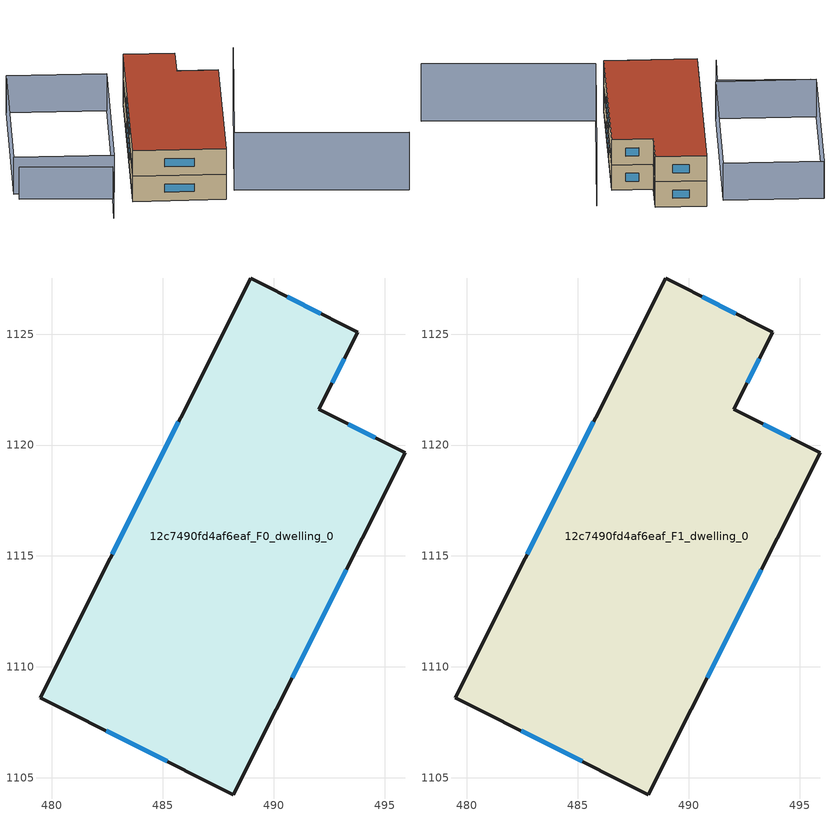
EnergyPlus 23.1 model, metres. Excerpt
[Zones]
12c7490fd4af6eaf_F0_dwelling_0
 floor ground (EU_floor_Construction): 493.78,1125.09 492.03,1121.61 495.92,1119.65 488.18,1104.23 479.46,1108.61 488.95,1127.52 z0
 wall outside (EU_wall_Construction): 493.78,1125.09 488.95,1127.52 479.46,1108.61 488.18,1104.23 495.92,1119.65 492.03,1121.61 493.78,1125.09 z0:3
 window (EU_Window_Construction): 492.13,1125.92 490.61,1126.69 / 492.63,1122.8 493.18,1123.9 / 494.59,1120.32 493.36,1120.94 / 490.83,1109.51 493.27,1114.37 / 482.45,1107.11 485.2,1105.73 / 485.7,1121.04 482.71,1115.08 z1.03:1.97
12c7490fd4af6eaf_F1_dwelling_0
 floor to 12c7490fd4af6eaf_F0_dwelling_0 (EU_floor_Construction): 493.78,1125.09 492.03,1121.61 495.92,1119.65 488.18,1104.23 479.46,1108.61 488.95,1127.52 z3
 wall outside (EU_wall_Construction): 493.78,1125.09 488.95,1127.52 479.46,1108.61 488.18,1104.23 495.92,1119.65 492.03,1121.61 493.78,1125.09 z3:6
 window (EU_Window_Construction): 492.13,1125.92 490.61,1126.69 / 492.63,1122.8 493.18,1123.9 / 494.59,1120.32 493.36,1120.94 / 490.83,1109.51 493.27,1114.37 / 482.45,1107.11 485.2,1105.73 / 485.7,1121.04 482.71,1115.08 z4.03:4.97
 roof outside (EU_roof_Construction): 488.18,1104.23 495.92,1119.65 492.03,1121.61 493.78,1125.09 488.95,1127.52 479.46,1108.61 z6
shading: 505.83,1096.75 489.9,1105.62 / 489.9,1105.62 498.94,1121.85 z0:6.8; 469.36,1114.8 477.94,1110.16 / 477.94,1110.16 475.91,1106.4 z0:3.8; 486.82,1127.25 478.76,1111.34 / 478.76,1111.34 469.39,1116.08 / 469.39,1116.08 477.44,1131.99 / 477.44,1131.99 486.82,1127.25 z0:4.4
[Building]
EU S2 Campaign: North Axis=0; Terrain=City; Solar Distribution=FullExterior
[Site:Location]
Cape.Town.Intl.AP: Latitude=-33.965; Longitude=18.602; Time Zone=2; Elevation=46
[SizingPeriod:WeatherFileDays]
AnnualSizingPeriod: Begin Month=1; Begin Day of Month=1; End Month=12; End Day of Month=31; Day of Week for Start Day=Monday; Use Weather File Daylight Saving Period=No; Use Weather File Rain and Snow Indicators=No
[MATERIAL]
EU_InternalMass_Material: Roughness=MediumRough; Thickness=0.1; Conductivity=1; Density=1800; Specific Heat=900; Thermal Absorptance=0.9; Solar Absorptance=0.7; Visible Absorptance=0.7
[MATERIAL:NOMASS] Roughness=MediumRough; Thermal Absorptance=0.9; Solar Absorptance=0.7; Visible Absorptance=0.7
Name | Thermal Resistance
EU_wall_NoMass | 0.493876
EU_roof_NoMass | 0.449382
EU_floor_NoMass | 1.25
[WINDOWMATERIAL:SIMPLEGLAZINGSYSTEM]
EU_Window_SimpleGlazing: UFactor=4.4; Solar Heat Gain Coefficient=0.85; Visible Transmittance=0.85
[CONSTRUCTION]
EU_wall_Construction: EU_wall_NoMass
EU_roof_Construction: EU_roof_NoMass
EU_floor_Construction: EU_floor_NoMass
EU_Window_Construction: EU_Window_SimpleGlazing
EU_InternalMass_Construction: EU_InternalMass_Material
[ZONE] Type=1; Multiplier=1; Ceiling Height=autocalculate; Floor Area=autocalculate; Part of Total Floor Area=Yes
Name | Volume
12c7490fd4af6eaf_F0_dwelling_0 | 568.05
12c7490fd4af6eaf_F1_dwelling_0 | 568.049
[INTERNALMASS] Construction=EU_InternalMass_Construction; Surface Area=189.35
Name | Zone or ZoneList
12c7490fd4af6eaf_F0_dwelling_0_EU_InternalMass | 12c7490fd4af6eaf_F0_dwelling_0
12c7490fd4af6eaf_F1_dwelling_0_EU_InternalMass | 12c7490fd4af6eaf_F1_dwelling_0
[OTHEREQUIPMENT] Fuel Type=Electricity; Design Level Calculation Method=Watts/Area; Power per Zone Floor Area=1; Fraction Latent=0; Fraction Radiant=0; Fraction Lost=0; Carbon Dioxide Generation Rate=0; EndUse Subcategory=EU_Step8_InternalGains
Name | Zone or ZoneList or Space or SpaceList | Schedule
EU_Step8_InternalGain_12c7490fd4af6eaf_F0_dwelling_0_f000 | 12c7490fd4af6eaf_F0_dwelling_0 | EU_Step8_GainSchedule_12c7490fd4af6eaf_F0_dwelling_0_f000
EU_Step8_InternalGain_12c7490fd4af6eaf_F1_dwelling_0_f000 | 12c7490fd4af6eaf_F1_dwelling_0 | EU_Step8_GainSchedule_12c7490fd4af6eaf_F1_dwelling_0_f000
[ZONEVENTILATION:DESIGNFLOWRATE] Schedule=EU_AlwaysOn; Design Flow Rate Calculation Method=AirChanges/Hour; Air Changes per Hour=0.64; Ventilation Type=Natural; Fan Pressure Rise=0; Fan Total Efficiency=1; Constant Term Coefficient=1; Temperature Term Coefficient=0; Velocity Term Coefficient=0; Velocity Squared Term Coefficient=0; Minimum Indoor Temperature=-100; Maximum Indoor Temperature=100; Delta Temperature=-100; Minimum Outdoor Temperature=-100; Maximum Outdoor Temperature=100; Maximum Wind Speed=40
Name | Zone or ZoneList or Space or SpaceList
EU_ConstantAir_12c7490fd4af6eaf_F0_dwelling_0 | 12c7490fd4af6eaf_F0_dwelling_0
EU_ConstantAir_12c7490fd4af6eaf_F1_dwelling_0 | 12c7490fd4af6eaf_F1_dwelling_0
[HVACTEMPLATE:THERMOSTAT] Constant Heating Setpoint=20; Constant Cooling Setpoint=50
EU_HeatOnly_12c7490fd4af6eaf_F0_dwelling_0; EU_HeatOnly_12c7490fd4af6eaf_F1_dwelling_0
[HVACTEMPLATE:ZONE:IDEALLOADSAIRSYSTEM] System Availability Schedule=EU_AlwaysOn; Maximum Heating Supply Air Temperature=50; Minimum Cooling Supply Air Temperature=13; Maximum Heating Supply Air Humidity Ratio=0.0156; Minimum Cooling Supply Air Humidity Ratio=0.0077; Heating Limit=NoLimit; Cooling Limit=NoLimit; Heating Availability Schedule=EU_AlwaysOn; Cooling Availability Schedule=EU_CoolingOff; Dehumidification Control Type=ConstantSensibleHeatRatio; Cooling Sensible Heat Ratio=0.7; Dehumidification Setpoint=60; Humidification Control Type=None; Humidification Setpoint=30; Outdoor Air Method=None; Outdoor Air Flow Rate per Person=0.00944; Outdoor Air Flow Rate per Zone Floor Area=0; Outdoor Air Flow Rate per Zone=0; Demand Controlled Ventilation Type=None; Outdoor Air Economizer Type=NoEconomizer; Heat Recovery Type=None; Sensible Heat Recovery Effectiveness=0.7; Latent Heat Recovery Effectiveness=0.65
Name | Template Thermostat
12c7490fd4af6eaf_F0_dwelling_0 | EU_HeatOnly_12c7490fd4af6eaf_F0_dwelling_0
12c7490fd4af6eaf_F1_dwelling_0 | EU_HeatOnly_12c7490fd4af6eaf_F1_dwelling_0
[SIZING:ZONE] Zone Cooling Design Supply Air Temperature Input Method=SupplyAirTemperature; Zone Cooling Design Supply Air Temperature=13; Zone Heating Design Supply Air Temperature Input Method=SupplyAirTemperature; Zone Heating Design Supply Air Temperature=50; Zone Cooling Design Supply Air Humidity Ratio=0.008; Zone Heating Design Supply Air Humidity Ratio=0.008; Cooling Design Air Flow Method=DesignDay; Cooling Design Air Flow Rate=0; Cooling Minimum Air Flow per Zone Floor Area=0.000762; Cooling Minimum Air Flow=0; Cooling Minimum Air Flow Fraction=0.2; Heating Design Air Flow Method=DesignDay; Heating Design Air Flow Rate=0; Heating Maximum Air Flow per Zone Floor Area=0.002032; Heating Maximum Air Flow=0.141576; Heating Maximum Air Flow Fraction=0.3; Account for Dedicated Outdoor Air System=No; Dedicated Outdoor Air System Control Strategy=NeutralSupplyAir; Dedicated Outdoor Air Low Setpoint Temperature for Design=autosize; Dedicated Outdoor Air High Setpoint Temperature for Design=autosize; Zone Load Sizing Method=Sensible Load Only No Latent Load; Zone Latent Cooling Design Supply Air Humidity Ratio Input Method=HumidityRatioDifference; Zone Cooling Design Supply Air Humidity Ratio Difference=0.005; Zone Latent Heating Design Supply Air Humidity Ratio Input Method=HumidityRatioDifference; Zone Humidification Design Supply Air Humidity Ratio Difference=0.005
12c7490fd4af6eaf_F0_dwelling_0; 12c7490fd4af6eaf_F1_dwelling_0
[SCHEDULE:CONSTANT]
Name | Hourly Value
EU_AlwaysOn | 1
EU_CoolingOff | 0
[SCHEDULE:FILE] Column Number=1; Rows to Skip at Top=0; Number of Hours of Data=8760; Column Separator=Comma; Interpolate to Timestep=No; Minutes per Item=60; Adjust Schedule for Daylight Savings=Yes
Name | File
EU_Step8_GainSchedule_12c7490fd4af6eaf_F0_dwelling_0_f000 | ../../schedules/12c7490fd4af6eaf/12c7490fd4af6eaf_F0_dwelling_0_f000_gain.csv
EU_Step8_GainSchedule_12c7490fd4af6eaf_F1_dwelling_0_f000 | ../../schedules/12c7490fd4af6eaf/12c7490fd4af6eaf_F1_dwelling_0_f000_gain.csv
